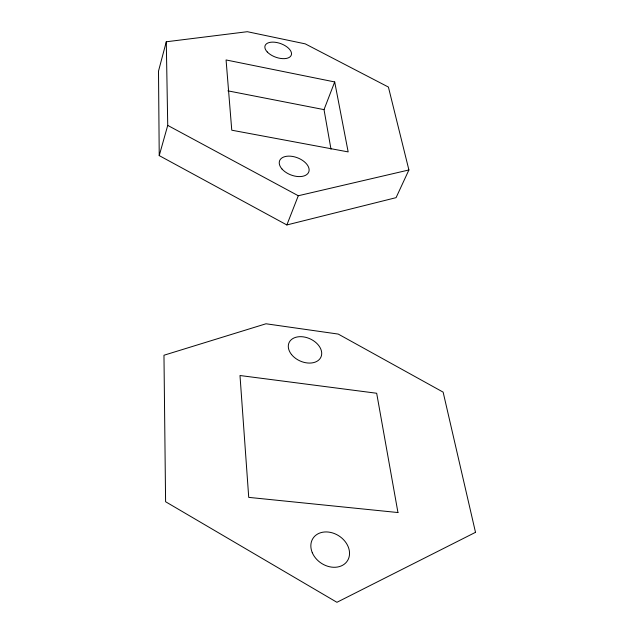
<?xml version="1.0" encoding="UTF-8"?>
<svg xmlns="http://www.w3.org/2000/svg" width="634" height="634" viewBox="0 0 634 634"><rect width="100%" height="100%" fill="white"/><g stroke="black" fill="none" stroke-linecap="round" stroke-linejoin="round"><path stroke-width="0.95" d="M166.282 41.781L158.5 71.127L159.229 155.607L286.861 224.951L396.076 197.657L408.906 169.967L388.412 87.064L305.247 43.865L247.331 31.7L166.282 41.781L167.733 125.389L159.229 155.607M330.996 149.244L324.022 109.627L334.697 81.945L226.076 59.953L231.767 130.2L348.161 151.906L334.697 81.945M286.861 224.951L298.289 195.748L408.906 169.967M227.883 90.844L324.022 109.627M167.733 125.389L298.289 195.748M475.5 532.33L336.931 602.3L165.593 501.732L163.968 355.238L265.995 323.776L338.239 334.078L443.134 392.137L475.5 532.33M397.954 512.541L248.726 497.373L239.993 375.518L376.675 393.254L397.954 512.541M312.285 552.682A20.557 16.262 33.5 0 0 345.498 563.158A20.557 16.262 33.5 0 0 332.795 532.996A20.557 16.262 33.5 0 0 312.285 552.682M291.529 354.533A17.498 12.149 24.3 0 0 320.297 358.258A17.498 12.149 24.3 0 0 303.171 336.844A17.498 12.149 24.3 0 0 291.529 354.533M282.051 169.072A15.628 9.185 21 0 0 307.823 173.558A15.628 9.185 21 0 0 292.67 156.455A15.628 9.185 21 0 0 282.051 169.072M267.279 51.988A13.924 7.236 19.7 0 0 290.277 56.632A13.924 7.236 19.7 0 0 276.987 42.565A13.924 7.236 19.7 0 0 267.279 51.988"/></g></svg>
